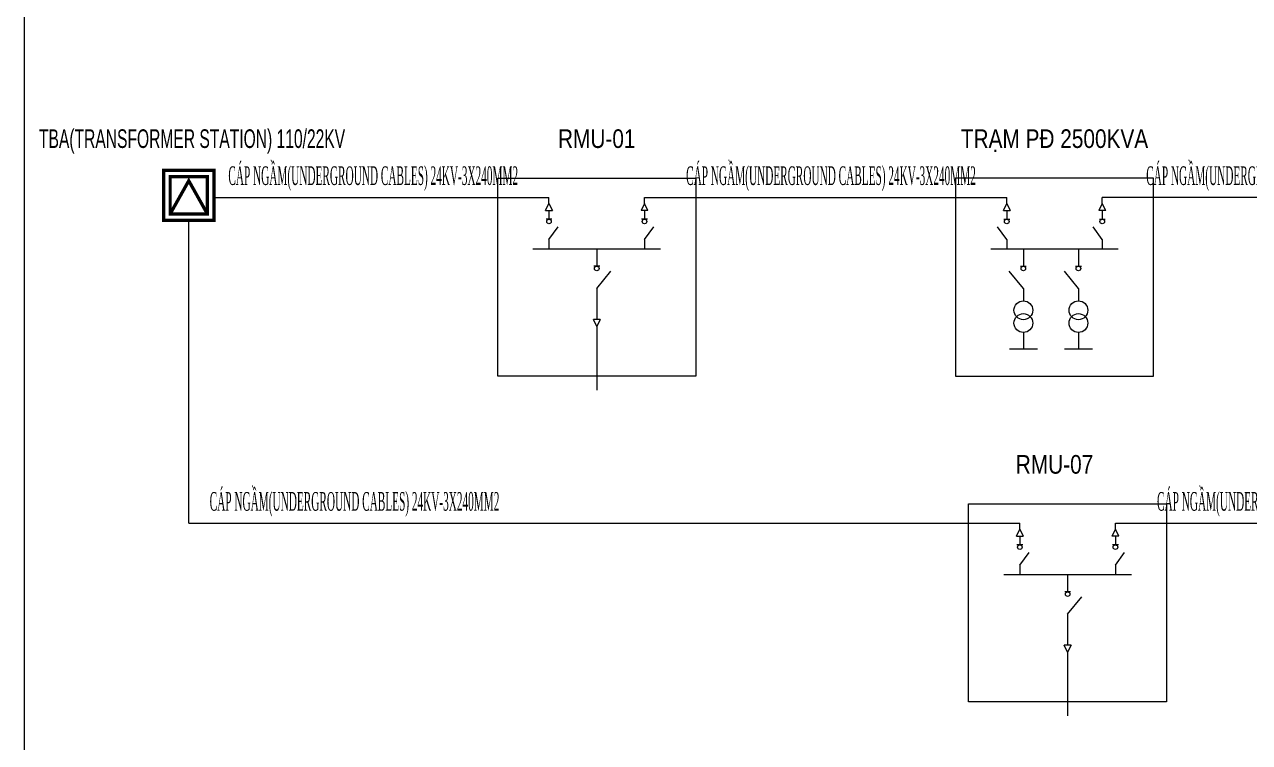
# Model space of a CAD drawing. Extents: x 391676 to 411044, y 2302576 to 2306330.
# Drawn here: x 391676 to 392334, y 2304528 to 2304914 of the extents above; entities that cross this region are included whole.
import ezdxf
from ezdxf.enums import TextEntityAlignment as Align

# ---------------------------------------------------------------- set-up
doc = ezdxf.new("R2010")
doc.units = 0
doc.header["$LTSCALE"] = 5
doc.header["$MEASUREMENT"] = 0
doc.layers.get('0').update_dxf_attribs({"linetype": 'CONTINUOUS', "lineweight": 5})
doc.layers.add('@ 35kV cai tao', color=1, linetype='CONTINUOUS')
doc.styles.add('T1', font='vntimeh.shx', dxfattribs={"width": 0.6})
doc.styles.add('T2', font='VHARIAL.TTF', dxfattribs={"width": 0.8})

# ---------------------------------------------------------------- blocks, each defined once
blk = doc.blocks.new('t110kv')
blk.add_wipeout([(-32.4, 64.8), (32.4, 64.8), (32.4, 0), (-32.4, 0)])
at = {"ltscale": 0.5, "const_width": 4.21, "flags": 128}
for points in [[(-32.4, 64.8), (32.4, 64.8), (32.4, 0), (-32.4, 0)], [(-24, 56.4), (24, 56.4), (24, 8.4), (-24, 8.4)]]:
    blk.add_lwpolyline(points, close=True, dxfattribs=at)
blk.add_lwpolyline([(-24, 8.4), (0, 51.2), (24, 8.4)], dxfattribs=at)
blk = doc.blocks.new('sdgd3')
blk.add_wipeout([(396956.65, 2294428.25), (396956.65, 2295865.45), (398696.52, 2295865.45), (398696.52, 2294428.25)])
at = {"ltscale": 20}
for p, q in [((397236.47, 2295379.93), (397238.3, 2295383.68)), ((397236.47, 2295379.93), (397238.3, 2295383.68)), ((397238.3, 2295383.68), (397238.3, 2295386.92)), ((397238.3, 2295383.68), (397238.3, 2295386.92)), ((397238.3, 2295383.68), (397240.12, 2295379.93)), ((397238.3, 2295383.68), (397240.12, 2295379.93)), ((397289.6, 2295383.68), (397287.77, 2295379.93)), ((397289.6, 2295383.68), (397287.77, 2295379.93)), ((397289.6, 2295383.68), (397289.6, 2295386.92)), ((397289.6, 2295383.68), (397289.6, 2295386.92)), ((397291.42, 2295379.93), (397289.6, 2295383.68)), ((397291.42, 2295379.93), (397289.6, 2295383.68)), ((397482.3, 2295379.93), (397484.12, 2295383.68)), ((397482.3, 2295379.93), (397484.12, 2295383.68)), ((397484.12, 2295383.68), (397484.12, 2295386.92)), ((397484.12, 2295383.68), (397484.12, 2295386.92)), ((397484.12, 2295383.68), (397485.95, 2295379.93)), ((397484.12, 2295383.68), (397485.95, 2295379.93)), ((397535.42, 2295383.68), (397533.59, 2295379.93)), ((397535.42, 2295383.68), (397533.59, 2295379.93)), ((397535.42, 2295383.68), (397535.42, 2295386.92)), ((397535.42, 2295383.68), (397535.42, 2295386.92)), ((397537.24, 2295379.93), (397535.42, 2295383.68)), ((397537.24, 2295379.93), (397535.42, 2295383.68)), ((397236.47, 2295379.93), (397240.12, 2295379.93)), ((397236.47, 2295379.93), (397240.12, 2295379.93)), ((397291.42, 2295379.93), (397287.77, 2295379.93)), ((397291.42, 2295379.93), (397287.77, 2295379.93)), ((397482.3, 2295379.93), (397485.95, 2295379.93)), ((397482.3, 2295379.93), (397485.95, 2295379.93)), ((397537.24, 2295379.93), (397533.59, 2295379.93)), ((397537.24, 2295379.93), (397533.59, 2295379.93)), ((397265.77, 2295321.41), (397262.12, 2295321.41)), ((397263.95, 2295317.66), (397262.12, 2295321.41)), ((397265.77, 2295321.41), (397262.12, 2295321.41)), ((397263.95, 2295317.66), (397262.12, 2295321.41)), ((397265.77, 2295321.41), (397263.95, 2295317.66)), ((397265.77, 2295321.41), (397263.95, 2295317.66)), ((397263.95, 2295317.66), (397263.95, 2295283.49)), ((397263.95, 2295317.66), (397263.95, 2295283.49)), ((397491.17, 2295208.74), (397491.17, 2295211.98)), ((397491.17, 2295208.74), (397491.17, 2295211.98)), ((397542.47, 2295208.74), (397542.47, 2295211.98)), ((397542.47, 2295208.74), (397542.47, 2295211.98)), ((397489.35, 2295204.99), (397491.17, 2295208.74)), ((397489.35, 2295204.99), (397491.17, 2295208.74)), ((397489.35, 2295204.99), (397493, 2295204.99)), ((397489.35, 2295204.99), (397493, 2295204.99)), ((397491.17, 2295208.74), (397493, 2295204.99)), ((397491.17, 2295208.74), (397493, 2295204.99)), ((397542.47, 2295208.74), (397540.64, 2295204.99)), ((397542.47, 2295208.74), (397540.64, 2295204.99)), ((397544.29, 2295204.99), (397540.64, 2295204.99)), ((397544.29, 2295204.99), (397540.64, 2295204.99)), ((397544.29, 2295204.99), (397542.47, 2295208.74)), ((397544.29, 2295204.99), (397542.47, 2295208.74)), ((397518.64, 2295146.47), (397514.99, 2295146.47)), ((397516.82, 2295142.72), (397514.99, 2295146.47)), ((397518.64, 2295146.47), (397514.99, 2295146.47)), ((397516.82, 2295142.72), (397514.99, 2295146.47)), ((397518.64, 2295146.47), (397516.82, 2295142.72)), ((397518.64, 2295146.47), (397516.82, 2295142.72)), ((397516.82, 2295142.72), (397516.82, 2295108.55)), ((397516.82, 2295142.72), (397516.82, 2295108.55))]:
    blk.add_line(p, q, dxfattribs=at)
for p, q in [((397289.6, 2295386.92), (397484.12, 2295386.92)), ((397736.99, 2295386.92), (397535.42, 2295386.92)), ((397239.88, 2295375.25), (397236.72, 2295375.25)), ((397238.3, 2295379.93), (397238.3, 2295375.25)), ((397238.3, 2295379.93), (397238.3, 2295375.25)), ((397291.18, 2295375.25), (397288.01, 2295375.25)), ((397289.6, 2295379.93), (397289.6, 2295375.25)), ((397289.6, 2295379.93), (397289.6, 2295375.25)), ((397482.54, 2295375.25), (397485.7, 2295375.25)), ((397484.12, 2295379.93), (397484.12, 2295375.25)), ((397484.12, 2295379.93), (397484.12, 2295375.25)), ((397533.84, 2295375.25), (397537, 2295375.25)), ((397535.42, 2295379.93), (397535.42, 2295375.25)), ((397535.42, 2295379.93), (397535.42, 2295375.25)), ((397238.3, 2295364.38), (397243.24, 2295371.19)), ((397238.3, 2295364.38), (397243.24, 2295371.19)), ((397289.6, 2295364.38), (397294.54, 2295371.19)), ((397289.6, 2295364.38), (397294.54, 2295371.19)), ((397484.12, 2295364.38), (397479.18, 2295371.19)), ((397484.12, 2295364.38), (397479.18, 2295371.19)), ((397535.42, 2295364.38), (397530.48, 2295371.19)), ((397535.42, 2295364.38), (397530.48, 2295371.19)), ((397238.3, 2295364.38), (397238.3, 2295359.28)), ((397238.3, 2295364.38), (397238.3, 2295359.28)), ((397289.6, 2295364.38), (397289.6, 2295359.28)), ((397289.6, 2295364.38), (397289.6, 2295359.28)), ((397484.12, 2295364.38), (397484.12, 2295359.28)), ((397484.12, 2295364.38), (397484.12, 2295359.28)), ((397535.42, 2295364.38), (397535.42, 2295359.28)), ((397535.42, 2295364.38), (397535.42, 2295359.28)), ((397263.95, 2295359.28), (397263.95, 2295349.99)), ((397263.95, 2295359.28), (397263.95, 2295349.99)), ((397493.03, 2295359.28), (397493.03, 2295349.99)), ((397493.03, 2295359.28), (397493.03, 2295349.99)), ((397522.61, 2295359.28), (397522.61, 2295349.99)), ((397522.61, 2295359.28), (397522.61, 2295349.99)), ((397265.53, 2295349.99), (397262.36, 2295349.99)), ((397491.45, 2295349.99), (397494.62, 2295349.99)), ((397521.03, 2295349.99), (397524.19, 2295349.99)), ((397263.95, 2295338.02), (397271.49, 2295347.31)), ((397263.95, 2295338.02), (397271.49, 2295347.31)), ((397493.03, 2295338.02), (397485.49, 2295347.31)), ((397493.03, 2295338.02), (397485.49, 2295347.31)), ((397522.61, 2295338.02), (397515.07, 2295347.31)), ((397522.61, 2295338.02), (397515.07, 2295347.31)), ((397263.95, 2295338.02), (397263.95, 2295321.41)), ((397263.95, 2295338.02), (397263.95, 2295321.41)), ((397493.03, 2295338.02), (397493.03, 2295331.37)), ((397493.03, 2295338.02), (397493.03, 2295331.37)), ((397522.61, 2295338.02), (397522.61, 2295331.37)), ((397522.61, 2295338.02), (397522.61, 2295331.37)), ((397493.03, 2295314.41), (397493.03, 2295305.45)), ((397493.03, 2295314.41), (397493.03, 2295305.45)), ((397522.61, 2295314.41), (397522.61, 2295305.45)), ((397522.61, 2295314.41), (397522.61, 2295305.45)), ((397296.65, 2295211.98), (397491.17, 2295211.98)), ((397542.47, 2295211.98), (397736.99, 2295211.98)), ((397491.17, 2295204.99), (397491.17, 2295200.31)), ((397491.17, 2295204.99), (397491.17, 2295200.31)), ((397542.47, 2295204.99), (397542.47, 2295200.31)), ((397542.47, 2295204.99), (397542.47, 2295200.31)), ((397492.75, 2295200.31), (397489.59, 2295200.31)), ((397544.05, 2295200.31), (397540.88, 2295200.31)), ((397491.17, 2295189.44), (397496.11, 2295196.25)), ((397491.17, 2295189.44), (397496.11, 2295196.25)), ((397542.47, 2295189.44), (397547.41, 2295196.25)), ((397542.47, 2295189.44), (397547.41, 2295196.25)), ((397491.17, 2295189.44), (397491.17, 2295184.34)), ((397491.17, 2295189.44), (397491.17, 2295184.34)), ((397542.47, 2295189.44), (397542.47, 2295184.34)), ((397542.47, 2295189.44), (397542.47, 2295184.34)), ((397516.82, 2295184.34), (397516.82, 2295175.04)), ((397516.82, 2295184.34), (397516.82, 2295175.04)), ((397518.4, 2295175.04), (397515.24, 2295175.04)), ((397516.82, 2295163.08), (397524.36, 2295172.37)), ((397516.82, 2295163.08), (397524.36, 2295172.37)), ((397516.82, 2295163.08), (397516.82, 2295146.47)), ((397516.82, 2295163.08), (397516.82, 2295146.47))]:
    blk.add_line(p, q)
at = {"color": 6}
for p, q in [((397500.56, 2295305.45), (397485.51, 2295305.45)), ((397500.56, 2295305.45), (397485.51, 2295305.45)), ((397530.14, 2295305.45), (397515.08, 2295305.45)), ((397530.14, 2295305.45), (397515.08, 2295305.45))]:
    blk.add_line(p, q, dxfattribs=at)
at = {"ltscale": 2}
blk.add_lwpolyline([(396956.65, 2295865.45), (398696.52, 2295865.45), (398696.52, 2294428.25), (396956.65, 2294428.25)], close=True, dxfattribs=at)
at = {"color": 3}
for points in [[(397317.11, 2295397.29), (397317.11, 2295290.97), (397210.79, 2295290.97), (397210.79, 2295397.29)], [(397456.61, 2295397.29), (397456.61, 2295290.97), (397562.93, 2295290.97), (397562.93, 2295397.29)], [(397569.98, 2295222.35), (397569.98, 2295116.03), (397463.66, 2295116.03), (397463.66, 2295222.35)]]:
    blk.add_lwpolyline(points, close=True, dxfattribs=at)
at = {"color": 6, "const_width": 0.652}
for points in [[(397298.29, 2295359.28), (397229.6, 2295359.28)], [(397475.42, 2295359.28), (397544.12, 2295359.28)], [(397485.51, 2295305.45), (397500.56, 2295305.45)], [(397515.08, 2295305.45), (397530.14, 2295305.45)], [(397551.16, 2295184.34), (397482.47, 2295184.34)]]:
    blk.add_lwpolyline(points, dxfattribs=at)
for centre, radius in [((397238.3, 2295374.02), 1.23), ((397238.3, 2295374.02), 1.23), ((397289.6, 2295374.02), 1.23), ((397289.6, 2295374.02), 1.23), ((397484.12, 2295374.02), 1.23), ((397484.12, 2295374.02), 1.23), ((397535.42, 2295374.02), 1.23), ((397535.42, 2295374.02), 1.23), ((397263.95, 2295348.76), 1.23), ((397263.95, 2295348.76), 1.23), ((397493.03, 2295348.76), 1.23), ((397493.03, 2295348.76), 1.23), ((397522.61, 2295348.76), 1.23), ((397522.61, 2295348.76), 1.23), ((397493.03, 2295326.32), 5.05), ((397493.03, 2295326.32), 5.05), ((397522.61, 2295326.32), 5.05), ((397522.61, 2295326.32), 5.05), ((397493.03, 2295319.45), 5.05), ((397493.03, 2295319.45), 5.05), ((397522.61, 2295319.45), 5.05), ((397522.61, 2295319.45), 5.05), ((397491.17, 2295199.08), 1.23), ((397491.17, 2295199.08), 1.23), ((397542.47, 2295199.08), 1.23), ((397542.47, 2295199.08), 1.23), ((397516.82, 2295173.82), 1.23), ((397516.82, 2295173.82), 1.23)]:
    blk.add_circle(centre, radius)
for s, style, width, p in [('TBA(TRANSFORMER STATION) 110/22KV', 'T2', 0.6, (397046.63, 2295413.5)), ('RMU-01', 'T2', 0.8, (397263.95, 2295413.5)), ('TR¹M P§(GENERATING STATION) 2500KVA', 'T2', 0.5, (397509.77, 2295413.5)), ('c¸p NGÇM(UNDERGROUND CABLES) 24kv-3X240mm2', 'T1', 0.4, (397143.91, 2295393.62)), ('c¸p NGÇM(UNDERGROUND CABLES) 24kv-3X240mm2', 'T1', 0.4, (397389.74, 2295393.62)), ('c¸p NGÇM(UNDERGROUND CABLES) 24kv-3X240mm2', 'T1', 0.4, (397636.81, 2295393.62)), ('RMU-07', 'T2', 0.8, (397263.95, 2295238.56)), ('RMU-06', 'T2', 0.8, (397509.77, 2295238.56)), ('c¸p NGÇM(UNDERGROUND CABLES) 24kv-3X240mm2', 'T1', 0.4, (397396.79, 2295218.68)), ('c¸p NGÇM(UNDERGROUND CABLES) 24kv-3X240mm2', 'T1', 0.4, (397642.61, 2295218.68))]:
    blk.add_text(s, height=10, dxfattribs=dict(style=style, width=width)).set_placement(p, align=Align.CENTER)
at = {"layer": '@ 35kV cai tao', "linetype": 'Continuous', "lineweight": -2, "xscale": -0.4164999999775321, "yscale": 0.4164999999775317, "zscale": 0.4164999999775318, "rotation": 359.9997103224595}
blk.add_blockref('t110kv', (397044.86, 2295374.56), dxfattribs=at)
blk.add_line((397058.42, 2295386.92), (397238.3, 2295386.92))
at = {"ltscale": 2}
blk.add_line((397044.92, 2295211.98), (397044.98, 2295374.56), dxfattribs=at)
blk.add_wipeout([(396956.65, 2294428.25), (396956.65, 2295865.45), (398696.52, 2295865.45), (398696.52, 2294428.25)])
at = {"ltscale": 20}
for p, q in [((397236.47, 2295379.93), (397238.3, 2295383.68)), ((397236.47, 2295379.93), (397238.3, 2295383.68)), ((397238.3, 2295383.68), (397238.3, 2295386.92)), ((397238.3, 2295383.68), (397238.3, 2295386.92)), ((397238.3, 2295383.68), (397240.12, 2295379.93)), ((397238.3, 2295383.68), (397240.12, 2295379.93)), ((397289.6, 2295383.68), (397287.77, 2295379.93)), ((397289.6, 2295383.68), (397287.77, 2295379.93)), ((397289.6, 2295383.68), (397289.6, 2295386.92)), ((397289.6, 2295383.68), (397289.6, 2295386.92)), ((397291.42, 2295379.93), (397289.6, 2295383.68)), ((397291.42, 2295379.93), (397289.6, 2295383.68)), ((397482.3, 2295379.93), (397484.12, 2295383.68)), ((397482.3, 2295379.93), (397484.12, 2295383.68)), ((397484.12, 2295383.68), (397484.12, 2295386.92)), ((397484.12, 2295383.68), (397484.12, 2295386.92)), ((397484.12, 2295383.68), (397485.95, 2295379.93)), ((397484.12, 2295383.68), (397485.95, 2295379.93)), ((397535.42, 2295383.68), (397533.59, 2295379.93)), ((397535.42, 2295383.68), (397533.59, 2295379.93)), ((397535.42, 2295383.68), (397535.42, 2295386.92)), ((397535.42, 2295383.68), (397535.42, 2295386.92)), ((397537.24, 2295379.93), (397535.42, 2295383.68)), ((397537.24, 2295379.93), (397535.42, 2295383.68)), ((397236.47, 2295379.93), (397240.12, 2295379.93)), ((397236.47, 2295379.93), (397240.12, 2295379.93)), ((397291.42, 2295379.93), (397287.77, 2295379.93)), ((397291.42, 2295379.93), (397287.77, 2295379.93)), ((397482.3, 2295379.93), (397485.95, 2295379.93)), ((397482.3, 2295379.93), (397485.95, 2295379.93)), ((397537.24, 2295379.93), (397533.59, 2295379.93)), ((397537.24, 2295379.93), (397533.59, 2295379.93)), ((397265.77, 2295321.41), (397262.12, 2295321.41)), ((397263.95, 2295317.66), (397262.12, 2295321.41)), ((397265.77, 2295321.41), (397262.12, 2295321.41)), ((397263.95, 2295317.66), (397262.12, 2295321.41)), ((397265.77, 2295321.41), (397263.95, 2295317.66)), ((397265.77, 2295321.41), (397263.95, 2295317.66)), ((397263.95, 2295317.66), (397263.95, 2295283.49)), ((397263.95, 2295317.66), (397263.95, 2295283.49)), ((397491.17, 2295208.74), (397491.17, 2295211.98)), ((397491.17, 2295208.74), (397491.17, 2295211.98)), ((397542.47, 2295208.74), (397542.47, 2295211.98)), ((397542.47, 2295208.74), (397542.47, 2295211.98)), ((397489.35, 2295204.99), (397491.17, 2295208.74)), ((397489.35, 2295204.99), (397491.17, 2295208.74)), ((397489.35, 2295204.99), (397493, 2295204.99)), ((397489.35, 2295204.99), (397493, 2295204.99)), ((397491.17, 2295208.74), (397493, 2295204.99)), ((397491.17, 2295208.74), (397493, 2295204.99)), ((397542.47, 2295208.74), (397540.64, 2295204.99)), ((397542.47, 2295208.74), (397540.64, 2295204.99)), ((397544.29, 2295204.99), (397540.64, 2295204.99)), ((397544.29, 2295204.99), (397540.64, 2295204.99)), ((397544.29, 2295204.99), (397542.47, 2295208.74)), ((397544.29, 2295204.99), (397542.47, 2295208.74)), ((397518.64, 2295146.47), (397514.99, 2295146.47)), ((397516.82, 2295142.72), (397514.99, 2295146.47)), ((397518.64, 2295146.47), (397514.99, 2295146.47)), ((397516.82, 2295142.72), (397514.99, 2295146.47)), ((397518.64, 2295146.47), (397516.82, 2295142.72)), ((397518.64, 2295146.47), (397516.82, 2295142.72)), ((397516.82, 2295142.72), (397516.82, 2295108.55)), ((397516.82, 2295142.72), (397516.82, 2295108.55))]:
    blk.add_line(p, q, dxfattribs=at)
for p, q in [((397289.6, 2295386.92), (397484.12, 2295386.92)), ((397736.99, 2295386.92), (397535.42, 2295386.92)), ((397239.88, 2295375.25), (397236.72, 2295375.25)), ((397238.3, 2295379.93), (397238.3, 2295375.25)), ((397238.3, 2295379.93), (397238.3, 2295375.25)), ((397291.18, 2295375.25), (397288.01, 2295375.25)), ((397289.6, 2295379.93), (397289.6, 2295375.25)), ((397289.6, 2295379.93), (397289.6, 2295375.25)), ((397482.54, 2295375.25), (397485.7, 2295375.25)), ((397484.12, 2295379.93), (397484.12, 2295375.25)), ((397484.12, 2295379.93), (397484.12, 2295375.25)), ((397533.84, 2295375.25), (397537, 2295375.25)), ((397535.42, 2295379.93), (397535.42, 2295375.25)), ((397535.42, 2295379.93), (397535.42, 2295375.25)), ((397238.3, 2295364.38), (397243.24, 2295371.19)), ((397238.3, 2295364.38), (397243.24, 2295371.19)), ((397289.6, 2295364.38), (397294.54, 2295371.19)), ((397289.6, 2295364.38), (397294.54, 2295371.19)), ((397484.12, 2295364.38), (397479.18, 2295371.19)), ((397484.12, 2295364.38), (397479.18, 2295371.19)), ((397535.42, 2295364.38), (397530.48, 2295371.19)), ((397535.42, 2295364.38), (397530.48, 2295371.19)), ((397238.3, 2295364.38), (397238.3, 2295359.28)), ((397238.3, 2295364.38), (397238.3, 2295359.28)), ((397289.6, 2295364.38), (397289.6, 2295359.28)), ((397289.6, 2295364.38), (397289.6, 2295359.28)), ((397484.12, 2295364.38), (397484.12, 2295359.28)), ((397484.12, 2295364.38), (397484.12, 2295359.28)), ((397535.42, 2295364.38), (397535.42, 2295359.28)), ((397535.42, 2295364.38), (397535.42, 2295359.28)), ((397263.95, 2295359.28), (397263.95, 2295349.99)), ((397263.95, 2295359.28), (397263.95, 2295349.99)), ((397493.03, 2295359.28), (397493.03, 2295349.99)), ((397493.03, 2295359.28), (397493.03, 2295349.99)), ((397522.61, 2295359.28), (397522.61, 2295349.99)), ((397522.61, 2295359.28), (397522.61, 2295349.99)), ((397265.53, 2295349.99), (397262.36, 2295349.99)), ((397491.45, 2295349.99), (397494.62, 2295349.99)), ((397521.03, 2295349.99), (397524.19, 2295349.99)), ((397263.95, 2295338.02), (397271.49, 2295347.31)), ((397263.95, 2295338.02), (397271.49, 2295347.31)), ((397493.03, 2295338.02), (397485.49, 2295347.31)), ((397493.03, 2295338.02), (397485.49, 2295347.31)), ((397522.61, 2295338.02), (397515.07, 2295347.31)), ((397522.61, 2295338.02), (397515.07, 2295347.31)), ((397263.95, 2295338.02), (397263.95, 2295321.41)), ((397263.95, 2295338.02), (397263.95, 2295321.41)), ((397493.03, 2295338.02), (397493.03, 2295331.37)), ((397493.03, 2295338.02), (397493.03, 2295331.37)), ((397522.61, 2295338.02), (397522.61, 2295331.37)), ((397522.61, 2295338.02), (397522.61, 2295331.37)), ((397493.03, 2295314.41), (397493.03, 2295305.45)), ((397493.03, 2295314.41), (397493.03, 2295305.45)), ((397522.61, 2295314.41), (397522.61, 2295305.45)), ((397522.61, 2295314.41), (397522.61, 2295305.45)), ((397296.65, 2295211.98), (397491.17, 2295211.98)), ((397542.47, 2295211.98), (397736.99, 2295211.98)), ((397491.17, 2295204.99), (397491.17, 2295200.31)), ((397491.17, 2295204.99), (397491.17, 2295200.31)), ((397542.47, 2295204.99), (397542.47, 2295200.31)), ((397542.47, 2295204.99), (397542.47, 2295200.31)), ((397492.75, 2295200.31), (397489.59, 2295200.31)), ((397544.05, 2295200.31), (397540.88, 2295200.31)), ((397491.17, 2295189.44), (397496.11, 2295196.25)), ((397491.17, 2295189.44), (397496.11, 2295196.25)), ((397542.47, 2295189.44), (397547.41, 2295196.25)), ((397542.47, 2295189.44), (397547.41, 2295196.25)), ((397491.17, 2295189.44), (397491.17, 2295184.34)), ((397491.17, 2295189.44), (397491.17, 2295184.34)), ((397542.47, 2295189.44), (397542.47, 2295184.34)), ((397542.47, 2295189.44), (397542.47, 2295184.34)), ((397516.82, 2295184.34), (397516.82, 2295175.04)), ((397516.82, 2295184.34), (397516.82, 2295175.04)), ((397518.4, 2295175.04), (397515.24, 2295175.04)), ((397516.82, 2295163.08), (397524.36, 2295172.37)), ((397516.82, 2295163.08), (397524.36, 2295172.37)), ((397516.82, 2295163.08), (397516.82, 2295146.47)), ((397516.82, 2295163.08), (397516.82, 2295146.47))]:
    blk.add_line(p, q)
at = {"color": 6}
for p, q in [((397500.56, 2295305.45), (397485.51, 2295305.45)), ((397500.56, 2295305.45), (397485.51, 2295305.45)), ((397530.14, 2295305.45), (397515.08, 2295305.45)), ((397530.14, 2295305.45), (397515.08, 2295305.45))]:
    blk.add_line(p, q, dxfattribs=at)
at = {"ltscale": 2}
blk.add_lwpolyline([(396956.65, 2295865.45), (398696.52, 2295865.45), (398696.52, 2294428.25), (396956.65, 2294428.25)], close=True, dxfattribs=at)
at = {"color": 3}
for points in [[(397317.11, 2295397.29), (397317.11, 2295290.97), (397210.79, 2295290.97), (397210.79, 2295397.29)], [(397456.61, 2295397.29), (397456.61, 2295290.97), (397562.93, 2295290.97), (397562.93, 2295397.29)], [(397569.98, 2295222.35), (397569.98, 2295116.03), (397463.66, 2295116.03), (397463.66, 2295222.35)]]:
    blk.add_lwpolyline(points, close=True, dxfattribs=at)
at = {"color": 6, "const_width": 0.652}
for points in [[(397298.29, 2295359.28), (397229.6, 2295359.28)], [(397475.42, 2295359.28), (397544.12, 2295359.28)], [(397485.51, 2295305.45), (397500.56, 2295305.45)], [(397515.08, 2295305.45), (397530.14, 2295305.45)], [(397551.16, 2295184.34), (397482.47, 2295184.34)]]:
    blk.add_lwpolyline(points, dxfattribs=at)
for centre, radius in [((397238.3, 2295374.02), 1.23), ((397238.3, 2295374.02), 1.23), ((397289.6, 2295374.02), 1.23), ((397289.6, 2295374.02), 1.23), ((397484.12, 2295374.02), 1.23), ((397484.12, 2295374.02), 1.23), ((397535.42, 2295374.02), 1.23), ((397535.42, 2295374.02), 1.23), ((397263.95, 2295348.76), 1.23), ((397263.95, 2295348.76), 1.23), ((397493.03, 2295348.76), 1.23), ((397493.03, 2295348.76), 1.23), ((397522.61, 2295348.76), 1.23), ((397522.61, 2295348.76), 1.23), ((397493.03, 2295326.32), 5.05), ((397493.03, 2295326.32), 5.05), ((397522.61, 2295326.32), 5.05), ((397522.61, 2295326.32), 5.05), ((397493.03, 2295319.45), 5.05), ((397493.03, 2295319.45), 5.05), ((397522.61, 2295319.45), 5.05), ((397522.61, 2295319.45), 5.05), ((397491.17, 2295199.08), 1.23), ((397491.17, 2295199.08), 1.23), ((397542.47, 2295199.08), 1.23), ((397542.47, 2295199.08), 1.23), ((397516.82, 2295173.82), 1.23), ((397516.82, 2295173.82), 1.23)]:
    blk.add_circle(centre, radius)
for s, style, width, p in [('TBA(TRANSFORMER STATION) 110/22KV', 'T2', 0.6, (397046.63, 2295413.5)), ('RMU-01', 'T2', 0.8, (397263.95, 2295413.5)), ('TR¹M P§ 2500KVA', 'T2', 0.8, (397509.77, 2295413.5)), ('c¸p NGÇM(UNDERGROUND CABLES) 24kv-3X240mm2', 'T1', 0.4, (397143.91, 2295393.62)), ('c¸p NGÇM(UNDERGROUND CABLES) 24kv-3X240mm2', 'T1', 0.4, (397389.74, 2295393.62)), ('c¸p NGÇM(UNDERGROUND CABLES) 24kv-3X240mm2', 'T1', 0.4, (397636.81, 2295393.62)), ('RMU-07', 'T2', 0.8, (397263.95, 2295238.56)), ('RMU-06', 'T2', 0.8, (397509.77, 2295238.56)), ('c¸p NGÇM(UNDERGROUND CABLES) 24kv-3X240mm2', 'T1', 0.4, (397396.79, 2295218.68)), ('c¸p NGÇM(UNDERGROUND CABLES) 24kv-3X240mm2', 'T1', 0.4, (397642.61, 2295218.68))]:
    blk.add_text(s, height=10, dxfattribs=dict(style=style, width=width)).set_placement(p, align=Align.CENTER)
at = {"layer": '@ 35kV cai tao', "linetype": 'Continuous', "lineweight": -2, "xscale": -0.4164999999775321, "yscale": 0.4164999999775317, "zscale": 0.4164999999775318, "rotation": 359.9997103224595}
blk.add_blockref('t110kv', (397044.86, 2295374.56), dxfattribs=at)
blk.add_line((397058.42, 2295386.92), (397238.3, 2295386.92))
at = {"ltscale": 2}
blk.add_line((397044.92, 2295211.98), (397044.98, 2295374.56), dxfattribs=at)
blk.add_wipeout([(396956.65, 2294428.25), (396956.65, 2295865.45), (398696.52, 2295865.45), (398696.52, 2294428.25)])
at = {"ltscale": 20}
for p, q in [((397236.47, 2295379.93), (397238.3, 2295383.68)), ((397236.47, 2295379.93), (397238.3, 2295383.68)), ((397238.3, 2295383.68), (397238.3, 2295386.92)), ((397238.3, 2295383.68), (397238.3, 2295386.92)), ((397238.3, 2295383.68), (397240.12, 2295379.93)), ((397238.3, 2295383.68), (397240.12, 2295379.93)), ((397289.6, 2295383.68), (397287.77, 2295379.93)), ((397289.6, 2295383.68), (397287.77, 2295379.93)), ((397289.6, 2295383.68), (397289.6, 2295386.92)), ((397289.6, 2295383.68), (397289.6, 2295386.92)), ((397291.42, 2295379.93), (397289.6, 2295383.68)), ((397291.42, 2295379.93), (397289.6, 2295383.68)), ((397482.3, 2295379.93), (397484.12, 2295383.68)), ((397482.3, 2295379.93), (397484.12, 2295383.68)), ((397484.12, 2295383.68), (397484.12, 2295386.92)), ((397484.12, 2295383.68), (397484.12, 2295386.92)), ((397484.12, 2295383.68), (397485.95, 2295379.93)), ((397484.12, 2295383.68), (397485.95, 2295379.93)), ((397535.42, 2295383.68), (397533.59, 2295379.93)), ((397535.42, 2295383.68), (397533.59, 2295379.93)), ((397535.42, 2295383.68), (397535.42, 2295386.92)), ((397535.42, 2295383.68), (397535.42, 2295386.92)), ((397537.24, 2295379.93), (397535.42, 2295383.68)), ((397537.24, 2295379.93), (397535.42, 2295383.68)), ((397236.47, 2295379.93), (397240.12, 2295379.93)), ((397236.47, 2295379.93), (397240.12, 2295379.93)), ((397291.42, 2295379.93), (397287.77, 2295379.93)), ((397291.42, 2295379.93), (397287.77, 2295379.93)), ((397482.3, 2295379.93), (397485.95, 2295379.93)), ((397482.3, 2295379.93), (397485.95, 2295379.93)), ((397537.24, 2295379.93), (397533.59, 2295379.93)), ((397537.24, 2295379.93), (397533.59, 2295379.93)), ((397265.77, 2295321.41), (397262.12, 2295321.41)), ((397263.95, 2295317.66), (397262.12, 2295321.41)), ((397265.77, 2295321.41), (397262.12, 2295321.41)), ((397263.95, 2295317.66), (397262.12, 2295321.41)), ((397265.77, 2295321.41), (397263.95, 2295317.66)), ((397265.77, 2295321.41), (397263.95, 2295317.66)), ((397263.95, 2295317.66), (397263.95, 2295283.49)), ((397263.95, 2295317.66), (397263.95, 2295283.49)), ((397491.17, 2295208.74), (397491.17, 2295211.98)), ((397491.17, 2295208.74), (397491.17, 2295211.98)), ((397542.47, 2295208.74), (397542.47, 2295211.98)), ((397542.47, 2295208.74), (397542.47, 2295211.98)), ((397489.35, 2295204.99), (397491.17, 2295208.74)), ((397489.35, 2295204.99), (397491.17, 2295208.74)), ((397489.35, 2295204.99), (397493, 2295204.99)), ((397489.35, 2295204.99), (397493, 2295204.99)), ((397491.17, 2295208.74), (397493, 2295204.99)), ((397491.17, 2295208.74), (397493, 2295204.99)), ((397542.47, 2295208.74), (397540.64, 2295204.99)), ((397542.47, 2295208.74), (397540.64, 2295204.99)), ((397544.29, 2295204.99), (397540.64, 2295204.99)), ((397544.29, 2295204.99), (397540.64, 2295204.99)), ((397544.29, 2295204.99), (397542.47, 2295208.74)), ((397544.29, 2295204.99), (397542.47, 2295208.74)), ((397518.64, 2295146.47), (397514.99, 2295146.47)), ((397516.82, 2295142.72), (397514.99, 2295146.47)), ((397518.64, 2295146.47), (397514.99, 2295146.47)), ((397516.82, 2295142.72), (397514.99, 2295146.47)), ((397518.64, 2295146.47), (397516.82, 2295142.72)), ((397518.64, 2295146.47), (397516.82, 2295142.72)), ((397516.82, 2295142.72), (397516.82, 2295108.55)), ((397516.82, 2295142.72), (397516.82, 2295108.55))]:
    blk.add_line(p, q, dxfattribs=at)
for p, q in [((397289.6, 2295386.92), (397484.12, 2295386.92)), ((397736.99, 2295386.92), (397535.42, 2295386.92)), ((397239.88, 2295375.25), (397236.72, 2295375.25)), ((397238.3, 2295379.93), (397238.3, 2295375.25)), ((397238.3, 2295379.93), (397238.3, 2295375.25)), ((397291.18, 2295375.25), (397288.01, 2295375.25)), ((397289.6, 2295379.93), (397289.6, 2295375.25)), ((397289.6, 2295379.93), (397289.6, 2295375.25)), ((397482.54, 2295375.25), (397485.7, 2295375.25)), ((397484.12, 2295379.93), (397484.12, 2295375.25)), ((397484.12, 2295379.93), (397484.12, 2295375.25)), ((397533.84, 2295375.25), (397537, 2295375.25)), ((397535.42, 2295379.93), (397535.42, 2295375.25)), ((397535.42, 2295379.93), (397535.42, 2295375.25)), ((397238.3, 2295364.38), (397243.24, 2295371.19)), ((397238.3, 2295364.38), (397243.24, 2295371.19)), ((397289.6, 2295364.38), (397294.54, 2295371.19)), ((397289.6, 2295364.38), (397294.54, 2295371.19)), ((397484.12, 2295364.38), (397479.18, 2295371.19)), ((397484.12, 2295364.38), (397479.18, 2295371.19)), ((397535.42, 2295364.38), (397530.48, 2295371.19)), ((397535.42, 2295364.38), (397530.48, 2295371.19)), ((397238.3, 2295364.38), (397238.3, 2295359.28)), ((397238.3, 2295364.38), (397238.3, 2295359.28)), ((397289.6, 2295364.38), (397289.6, 2295359.28)), ((397289.6, 2295364.38), (397289.6, 2295359.28)), ((397484.12, 2295364.38), (397484.12, 2295359.28)), ((397484.12, 2295364.38), (397484.12, 2295359.28)), ((397535.42, 2295364.38), (397535.42, 2295359.28)), ((397535.42, 2295364.38), (397535.42, 2295359.28)), ((397263.95, 2295359.28), (397263.95, 2295349.99)), ((397263.95, 2295359.28), (397263.95, 2295349.99)), ((397493.03, 2295359.28), (397493.03, 2295349.99)), ((397493.03, 2295359.28), (397493.03, 2295349.99)), ((397522.61, 2295359.28), (397522.61, 2295349.99)), ((397522.61, 2295359.28), (397522.61, 2295349.99)), ((397265.53, 2295349.99), (397262.36, 2295349.99)), ((397491.45, 2295349.99), (397494.62, 2295349.99)), ((397521.03, 2295349.99), (397524.19, 2295349.99)), ((397263.95, 2295338.02), (397271.49, 2295347.31)), ((397263.95, 2295338.02), (397271.49, 2295347.31)), ((397493.03, 2295338.02), (397485.49, 2295347.31)), ((397493.03, 2295338.02), (397485.49, 2295347.31)), ((397522.61, 2295338.02), (397515.07, 2295347.31)), ((397522.61, 2295338.02), (397515.07, 2295347.31)), ((397263.95, 2295338.02), (397263.95, 2295321.41)), ((397263.95, 2295338.02), (397263.95, 2295321.41)), ((397493.03, 2295338.02), (397493.03, 2295331.37)), ((397493.03, 2295338.02), (397493.03, 2295331.37)), ((397522.61, 2295338.02), (397522.61, 2295331.37)), ((397522.61, 2295338.02), (397522.61, 2295331.37)), ((397493.03, 2295314.41), (397493.03, 2295305.45)), ((397493.03, 2295314.41), (397493.03, 2295305.45)), ((397522.61, 2295314.41), (397522.61, 2295305.45)), ((397522.61, 2295314.41), (397522.61, 2295305.45)), ((397044.92, 2295211.98), (397491.17, 2295211.98)), ((397542.47, 2295211.98), (397736.99, 2295211.98)), ((397491.17, 2295204.99), (397491.17, 2295200.31)), ((397491.17, 2295204.99), (397491.17, 2295200.31)), ((397542.47, 2295204.99), (397542.47, 2295200.31)), ((397542.47, 2295204.99), (397542.47, 2295200.31)), ((397492.75, 2295200.31), (397489.59, 2295200.31)), ((397544.05, 2295200.31), (397540.88, 2295200.31)), ((397491.17, 2295189.44), (397496.11, 2295196.25)), ((397491.17, 2295189.44), (397496.11, 2295196.25)), ((397542.47, 2295189.44), (397547.41, 2295196.25)), ((397542.47, 2295189.44), (397547.41, 2295196.25)), ((397491.17, 2295189.44), (397491.17, 2295184.34)), ((397491.17, 2295189.44), (397491.17, 2295184.34)), ((397542.47, 2295189.44), (397542.47, 2295184.34)), ((397542.47, 2295189.44), (397542.47, 2295184.34)), ((397516.82, 2295184.34), (397516.82, 2295175.04)), ((397516.82, 2295184.34), (397516.82, 2295175.04)), ((397518.4, 2295175.04), (397515.24, 2295175.04)), ((397516.82, 2295163.08), (397524.36, 2295172.37)), ((397516.82, 2295163.08), (397524.36, 2295172.37)), ((397516.82, 2295163.08), (397516.82, 2295146.47)), ((397516.82, 2295163.08), (397516.82, 2295146.47))]:
    blk.add_line(p, q)
at = {"color": 6}
for p, q in [((397500.56, 2295305.45), (397485.51, 2295305.45)), ((397500.56, 2295305.45), (397485.51, 2295305.45)), ((397530.14, 2295305.45), (397515.08, 2295305.45)), ((397530.14, 2295305.45), (397515.08, 2295305.45))]:
    blk.add_line(p, q, dxfattribs=at)
at = {"ltscale": 2}
blk.add_lwpolyline([(396956.65, 2295865.45), (398696.52, 2295865.45), (398696.52, 2294428.25), (396956.65, 2294428.25)], close=True, dxfattribs=at)
at = {"color": 3}
for points in [[(397317.11, 2295397.29), (397317.11, 2295290.97), (397210.79, 2295290.97), (397210.79, 2295397.29)], [(397456.61, 2295397.29), (397456.61, 2295290.97), (397562.93, 2295290.97), (397562.93, 2295397.29)], [(397569.98, 2295222.35), (397569.98, 2295116.03), (397463.66, 2295116.03), (397463.66, 2295222.35)]]:
    blk.add_lwpolyline(points, close=True, dxfattribs=at)
at = {"color": 6, "const_width": 0.652}
for points in [[(397298.29, 2295359.28), (397229.6, 2295359.28)], [(397475.42, 2295359.28), (397544.12, 2295359.28)], [(397485.51, 2295305.45), (397500.56, 2295305.45)], [(397515.08, 2295305.45), (397530.14, 2295305.45)], [(397551.16, 2295184.34), (397482.47, 2295184.34)]]:
    blk.add_lwpolyline(points, dxfattribs=at)
for centre, radius in [((397238.3, 2295374.02), 1.23), ((397238.3, 2295374.02), 1.23), ((397289.6, 2295374.02), 1.23), ((397289.6, 2295374.02), 1.23), ((397484.12, 2295374.02), 1.23), ((397484.12, 2295374.02), 1.23), ((397535.42, 2295374.02), 1.23), ((397535.42, 2295374.02), 1.23), ((397263.95, 2295348.76), 1.23), ((397263.95, 2295348.76), 1.23), ((397493.03, 2295348.76), 1.23), ((397493.03, 2295348.76), 1.23), ((397522.61, 2295348.76), 1.23), ((397522.61, 2295348.76), 1.23), ((397493.03, 2295326.32), 5.05), ((397493.03, 2295326.32), 5.05), ((397522.61, 2295326.32), 5.05), ((397522.61, 2295326.32), 5.05), ((397493.03, 2295319.45), 5.05), ((397493.03, 2295319.45), 5.05), ((397522.61, 2295319.45), 5.05), ((397522.61, 2295319.45), 5.05), ((397491.17, 2295199.08), 1.23), ((397491.17, 2295199.08), 1.23), ((397542.47, 2295199.08), 1.23), ((397542.47, 2295199.08), 1.23), ((397516.82, 2295173.82), 1.23), ((397516.82, 2295173.82), 1.23)]:
    blk.add_circle(centre, radius)
for s, style, width, p in [('TBA(TRANSFORMER STATION) 110/22KV', 'T2', 0.6, (397046.63, 2295413.5)), ('RMU-01', 'T2', 0.8, (397263.95, 2295413.5)), ('TR¹M P§ 2500KVA', 'T2', 0.8, (397509.77, 2295413.5)), ('c¸p NGÇM(UNDERGROUND CABLES) 24kv-3X240mm2', 'T1', 0.4, (397143.91, 2295393.62)), ('c¸p NGÇM(UNDERGROUND CABLES) 24kv-3X240mm2', 'T1', 0.4, (397389.74, 2295393.62)), ('c¸p NGÇM(UNDERGROUND CABLES) 24kv-3X240mm2', 'T1', 0.4, (397636.81, 2295393.62)), ('RMU-07', 'T2', 0.8, (397509.77, 2295238.56)), ('c¸p NGÇM(UNDERGROUND CABLES) 24kv-3X240mm2', 'T1', 0.4, (397133.88, 2295218.68)), ('c¸p NGÇM(UNDERGROUND CABLES) 24kv-3X240mm2', 'T1', 0.4, (397642.61, 2295218.68))]:
    blk.add_text(s, height=10, dxfattribs=dict(style=style, width=width)).set_placement(p, align=Align.CENTER)
at = {"layer": '@ 35kV cai tao', "linetype": 'Continuous', "lineweight": -2, "xscale": -0.4164999999775321, "yscale": 0.4164999999775317, "zscale": 0.4164999999775318, "rotation": 359.9997103224595}
blk.add_blockref('t110kv', (397044.86, 2295374.56), dxfattribs=at)
blk.add_line((397058.42, 2295386.92), (397238.3, 2295386.92))
at = {"ltscale": 2}
blk.add_line((397044.92, 2295211.98), (397044.98, 2295374.56), dxfattribs=at)

msp = doc.modelspace()

# ---------------------------------------------------------------- block references
msp.add_blockref('sdgd3', (-5280.54, 9434.12))

doc.saveas('drawing.dxf')
